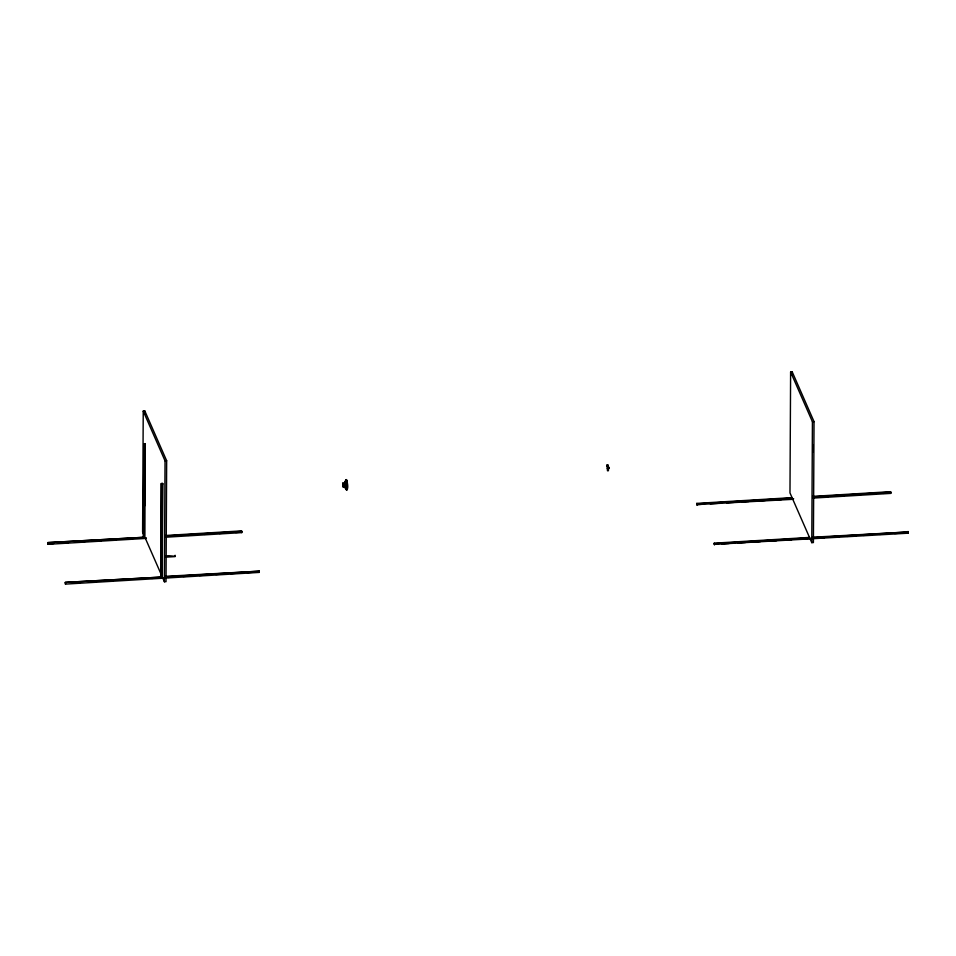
<?xml version="1.0" encoding="UTF-8"?>
<svg xmlns="http://www.w3.org/2000/svg" width="956" height="956" viewBox="0 0 956 956"><rect width="100%" height="100%" fill="white"/><g stroke="black" fill="none" stroke-linecap="round" stroke-linejoin="round"><path stroke-width="1.43" d="M146.376 538.383L48.015 544.322L47.812 542.614L143.603 537.332L47.812 542.614M48.015 544.322L48.027 543.116M65.259 582.395L161.05 577.125L65.259 582.395L65.462 584.104L259.196 572.405L259.207 571.186L165.221 576.36M65.462 584.104L65.474 582.897M160.823 576.623L161.313 483.509L162.604 483.437L162.341 577.042L164.408 581.774L166.021 581.666L166.655 460.744L144.846 411.02L143.233 411.116L142.599 532.038L143.639 534.404M143.376 536.842L143.866 443.727L145.157 443.656L144.894 537.26L160.931 573.839M143.603 537.332L143.866 443.727M144.834 413.996L144.846 411.02M144.834 505.724L145.157 443.656M161.05 577.125L161.313 483.509M162.114 576.552L162.604 483.437M164.408 581.774L165.041 460.84L143.233 411.116M165.746 537.212L241.749 532.611L241.533 530.903L165.639 535.491M241.749 532.611L241.533 530.903M258.98 570.696L259.196 572.405M606.833 465.56L607.801 464.903L609.103 468.488L608.135 468.548L606.833 465.56L607.801 465.5L609.103 468.488M607.466 470.842L607.478 467.054M607.801 465.5L607.801 464.903M608.135 468.548L606.833 464.963M792.393 499.343L696.793 504.601L696.805 503.394L792.058 497.634M697.02 505.103L696.805 503.394M809.505 537.427L714.252 543.175L714.24 544.394L908.188 533.185L908.2 531.966L812.409 537.248M714.467 544.884L714.252 543.175M790.612 371.992L789.979 492.914L811.787 542.65L813.401 542.554L814.034 421.62L792.225 371.896L790.612 371.992L812.421 421.727L811.787 542.65M792.213 374.883L792.225 371.896M813.078 452.021L813.114 444.636M813.257 498.076L890.741 493.392L890.538 491.683L812.6 496.391M890.741 493.392L890.538 491.683M907.985 531.476L908.188 533.185M344.554 483.366L345.833 480.282A4.577 0.717 86.5 0 1 346.598 482.027L346.801 485.29M345.391 482.828L345.355 483.437L345.391 482.828A5.21 0.813 86.5 0 1 346.371 480.426A5.21 0.813 86.5 0 1 347.004 488.325A5.21 0.813 86.5 0 1 345.737 487.99M345.056 487.548C346.299 489.914 344.076 484.728 344.566 482.995M345.57 483.389L345.893 481.119L346.526 482.541M344.65 483.258L344.734 483.64A2.354 1.231 -66.1 0 1 346.598 482.027M343.419 486.126L343.288 487.058L342.881 483.079M346.753 483.055L346.861 484.202A4.577 0.717 86.5 0 1 346.837 488.432L346.55 489.341A4.577 0.717 86.5 0 1 345.797 487.596A2.354 0.621 62.6 0 1 344.375 486.174L344.638 486.974L344.889 486.174M346.789 487.07L346.49 488.504L345.869 487.094M175.115 555.293C176.741 557.467 170.694 555.137 166.141 555.842M343.061 486.855L343.132 483.27M343.359 486.915L343.419 485.242M344.387 482.852L344.256 483.27A2.354 0.609 -69.2 0 0 345.546 481.203L345.833 480.282M342.702 483.294L343.288 483.856M608.207 466.994L608.434 470.782M344.793 484.704L344.853 484.632A2.354 1.601 86.2 0 0 346.861 484.202M144.081 444.229L145.372 444.146M165.041 460.84L166.655 460.744M812.421 421.727L814.034 421.62M161.528 484.011L162.819 483.927M608.135 467.938L609.115 467.878M165.854 535.993L241.76 531.405M697.02 503.896L792.273 498.136M812.827 496.893L890.753 492.185M47.8 543.821L53.763 543.462M61.208 543.008L68.665 542.566M77.603 542.028L85.06 541.574M92.505 541.12L101.444 540.582M108.9 540.128L116.345 539.686M125.296 539.136L132.741 538.694M140.197 538.24L146.16 537.881M172.976 536.256L180.433 535.814M187.878 535.36L195.335 534.906M204.273 534.368L211.73 533.914M219.175 533.472L228.114 532.922M235.57 532.48L241.533 532.122M696.793 504.601L701.274 504.338M710.212 503.788L717.657 503.346M726.608 502.808L734.053 502.354M741.509 501.9L748.954 501.458M757.893 500.908L765.35 500.466M772.795 500.012L781.745 499.474M789.19 499.02L793.659 498.745M820.487 497.132L827.944 496.678M836.882 496.14L844.327 495.686M851.784 495.244L860.723 494.694M868.179 494.252L875.624 493.798M883.081 493.344L890.526 492.902M166.248 557.133L175.187 556.595M165.436 576.862L259.207 571.186M714.467 543.677L809.72 537.917M812.624 537.75L908.2 531.966M72.704 583.16L80.149 582.706M89.087 582.168L96.544 581.714M103.989 581.272L112.939 580.722M120.384 580.28L127.841 579.826M136.78 579.288L144.225 578.834M151.681 578.392L159.138 577.938M168.077 577.4L175.522 576.946M182.978 576.492L191.917 575.954M199.374 575.5L206.819 575.058M215.757 574.508L223.214 574.066M230.659 573.612L238.116 573.158M247.054 572.62L254.511 572.178M721.696 543.94L729.153 543.486M738.092 542.948L745.537 542.494M752.993 542.052L760.438 541.598M769.389 541.06L776.834 540.606M784.29 540.152L791.735 539.71M800.674 539.172L808.131 538.718M815.576 538.264L824.526 537.726M831.971 537.272L839.428 536.83M846.873 536.376L855.823 535.838M863.268 535.384L872.207 534.846M879.663 534.392L887.108 533.938M894.565 533.496L903.504 532.958M345.702 486.508C347.853 486.353 343.909 484.417 345.797 487.596M346.55 489.341L345.164 487.691M607.132 468.165L607.813 469.731M343.216 483.354L343.455 485.266M344.793 486.257L344.853 486.556A2.354 1.219 58.9 0 1 346.837 488.432M345.558 486.819A5.21 0.813 86.5 0 1 345.427 485.505M345.427 483.079A4.577 0.717 86.5 0 1 345.546 481.203M345.964 480.665A5.21 0.813 86.5 0 1 347.159 481.609A5.21 0.813 86.5 0 1 347.446 488.898A5.21 0.813 86.5 0 1 346.251 487.966M345.976 482.015A4.577 0.717 86.5 0 1 346.992 481.406A4.577 0.717 86.5 0 1 347.387 488.146A4.577 0.717 86.5 0 1 346.311 487.572M345.869 481.095L344.913 482.493L345.869 481.095"/></g></svg>
